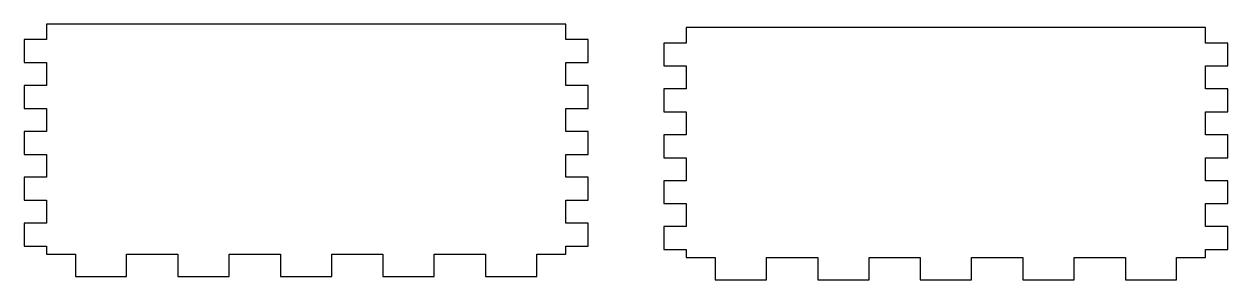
# Model space of a CAD drawing. Extents: x -1 to 181, y 9 to 318.
# Drawn here: x 7.4 to 180.5, y 8.9 to 45.7 of the extents above.
import ezdxf

# ---------------------------------------------------------------- set-up
doc = ezdxf.new("R2010")
doc.units = 0

msp = doc.modelspace()

# ---------------------------------------------------------------- linework, layer by layer
for p, q in [((85.3161, 45.6768), (10.6495, 45.6768)), ((10.6495, 45.6768), (10.6495, 43.4465)), ((85.3161, 43.4465), (85.3161, 45.6768)), ((177.305, 45.187), (102.639, 45.187)), ((102.639, 45.187), (102.639, 42.9567)), ((177.305, 42.9567), (177.305, 45.187)), ((10.6495, 43.4465), (7.4495, 43.4465)), ((7.4495, 43.4465), (7.4495, 40.1495)), ((88.5161, 43.4465), (85.3161, 43.4465)), ((88.5161, 40.1495), (88.5161, 43.4465)), ((102.639, 42.9567), (99.4389, 42.9567)), ((99.4389, 42.9567), (99.4389, 39.6597)), ((180.505, 42.9567), (177.305, 42.9567)), ((180.505, 39.6597), (180.505, 42.9567)), ((7.4495, 40.1495), (10.6495, 40.1495)), ((10.6495, 40.1495), (10.6495, 36.8525)), ((85.3161, 36.8525), (85.3161, 40.1495)), ((85.3161, 40.1495), (88.5161, 40.1495)), ((99.4389, 39.6597), (102.639, 39.6597)), ((102.639, 39.6597), (102.639, 36.3628)), ((177.305, 36.3628), (177.305, 39.6597)), ((177.305, 39.6597), (180.505, 39.6597)), ((10.6495, 36.8525), (7.4495, 36.8525)), ((7.4495, 36.8525), (7.4495, 33.5556)), ((88.5161, 36.8525), (85.3161, 36.8525)), ((88.5161, 33.5556), (88.5161, 36.8525)), ((102.639, 36.3628), (99.4389, 36.3628)), ((99.4389, 36.3628), (99.4389, 33.0658)), ((180.505, 36.3628), (177.305, 36.3628)), ((180.505, 33.0658), (180.505, 36.3628)), ((7.4495, 33.5556), (10.6495, 33.5556)), ((10.6495, 33.5556), (10.6495, 30.2586)), ((85.3161, 30.2586), (85.3161, 33.5556)), ((85.3161, 33.5556), (88.5161, 33.5556)), ((99.4389, 33.0658), (102.639, 33.0658)), ((102.639, 33.0658), (102.639, 29.7689)), ((177.305, 29.7689), (177.305, 33.0658)), ((177.305, 33.0658), (180.505, 33.0658)), ((10.6495, 30.2586), (7.4495, 30.2586)), ((7.4495, 30.2586), (7.4495, 26.9616)), ((88.5161, 30.2586), (85.3161, 30.2586)), ((88.5161, 26.9616), (88.5161, 30.2586)), ((102.639, 29.7689), (99.4389, 29.7689)), ((99.4389, 29.7689), (99.4389, 26.4719)), ((180.505, 29.7689), (177.305, 29.7689)), ((180.505, 26.4719), (180.505, 29.7689)), ((7.4495, 26.9616), (10.6495, 26.9616)), ((10.6495, 26.9616), (10.6495, 23.6647)), ((85.3161, 23.6647), (85.3161, 26.9616)), ((85.3161, 26.9616), (88.5161, 26.9616)), ((99.4389, 26.4719), (102.639, 26.4719)), ((102.639, 26.4719), (102.639, 23.1749)), ((177.305, 23.1749), (177.305, 26.4719)), ((177.305, 26.4719), (180.505, 26.4719)), ((10.6495, 23.6647), (7.4495, 23.6647)), ((7.4495, 23.6647), (7.4495, 20.3677)), ((88.5161, 23.6647), (85.3161, 23.6647)), ((88.5161, 20.3677), (88.5161, 23.6647)), ((102.639, 23.1749), (99.4389, 23.1749)), ((99.4389, 23.1749), (99.4389, 19.8779)), ((180.505, 23.1749), (177.305, 23.1749)), ((180.505, 19.8779), (180.505, 23.1749)), ((7.4495, 20.3677), (10.6495, 20.3677)), ((10.6495, 20.3677), (10.6495, 17.0708)), ((85.3161, 17.0708), (85.3161, 20.3677)), ((85.3161, 20.3677), (88.5161, 20.3677)), ((99.4389, 19.8779), (102.639, 19.8779)), ((102.639, 19.8779), (102.639, 16.581)), ((177.305, 16.581), (177.305, 19.8779)), ((177.305, 19.8779), (180.505, 19.8779)), ((10.6495, 17.0708), (7.4495, 17.0708)), ((7.4495, 17.0708), (7.4495, 13.7738)), ((88.5161, 17.0708), (85.3161, 17.0708)), ((88.5161, 13.7738), (88.5161, 17.0708)), ((102.639, 16.581), (99.4389, 16.581)), ((99.4389, 16.581), (99.4389, 13.284)), ((180.505, 16.581), (177.305, 16.581)), ((180.505, 13.284), (180.505, 16.581)), ((7.4495, 13.7738), (10.6495, 13.7738)), ((10.6495, 13.7738), (10.6495, 12.6101)), ((10.6495, 12.6101), (14.8192, 12.6101)), ((14.8192, 12.6101), (14.8192, 9.41015)), ((22.1889, 9.41015), (22.1889, 12.6101)), ((22.1889, 12.6101), (29.5586, 12.6101)), ((29.5586, 12.6101), (29.5586, 9.41015)), ((36.9283, 9.41015), (36.9283, 12.6101)), ((36.9283, 12.6101), (44.298, 12.6101)), ((44.298, 12.6101), (44.298, 9.41015)), ((51.6676, 9.41015), (51.6676, 12.6101)), ((51.6676, 12.6101), (59.0373, 12.6101)), ((59.0373, 12.6101), (59.0373, 9.41015)), ((66.407, 9.41015), (66.407, 12.6101)), ((66.407, 12.6101), (73.7767, 12.6101)), ((73.7767, 12.6101), (73.7767, 9.41015)), ((81.1464, 9.41015), (81.1464, 12.6101)), ((81.1464, 12.6101), (85.3161, 12.6101)), ((85.3161, 12.6101), (85.3161, 13.7738)), ((85.3161, 13.7738), (88.5161, 13.7738)), ((99.4389, 13.284), (102.639, 13.284)), ((102.639, 13.284), (102.639, 12.1204)), ((102.639, 12.1204), (106.809, 12.1204)), ((106.809, 12.1204), (106.809, 8.92038)), ((114.178, 8.92038), (114.178, 12.1204)), ((114.178, 12.1204), (121.548, 12.1204)), ((121.548, 12.1204), (121.548, 8.92038)), ((128.918, 8.92038), (128.918, 12.1204)), ((128.918, 12.1204), (136.287, 12.1204)), ((136.287, 12.1204), (136.287, 8.92038)), ((143.657, 8.92038), (143.657, 12.1204)), ((143.657, 12.1204), (151.027, 12.1204)), ((151.027, 12.1204), (151.027, 8.92038)), ((158.396, 8.92038), (158.396, 12.1204)), ((158.396, 12.1204), (165.766, 12.1204)), ((165.766, 12.1204), (165.766, 8.92038)), ((173.136, 8.92038), (173.136, 12.1204)), ((173.136, 12.1204), (177.305, 12.1204)), ((177.305, 12.1204), (177.305, 13.284)), ((177.305, 13.284), (180.505, 13.284)), ((14.8192, 9.41015), (22.1889, 9.41015)), ((29.5586, 9.41015), (36.9283, 9.41015)), ((44.298, 9.41015), (51.6676, 9.41015)), ((59.0373, 9.41015), (66.407, 9.41015)), ((73.7767, 9.41015), (81.1464, 9.41015)), ((106.809, 8.92038), (114.178, 8.92038)), ((121.548, 8.92038), (128.918, 8.92038)), ((136.287, 8.92038), (143.657, 8.92038)), ((151.027, 8.92038), (158.396, 8.92038)), ((165.766, 8.92038), (173.136, 8.92038))]:
    msp.add_line(p, q)

doc.saveas('drawing.dxf')
